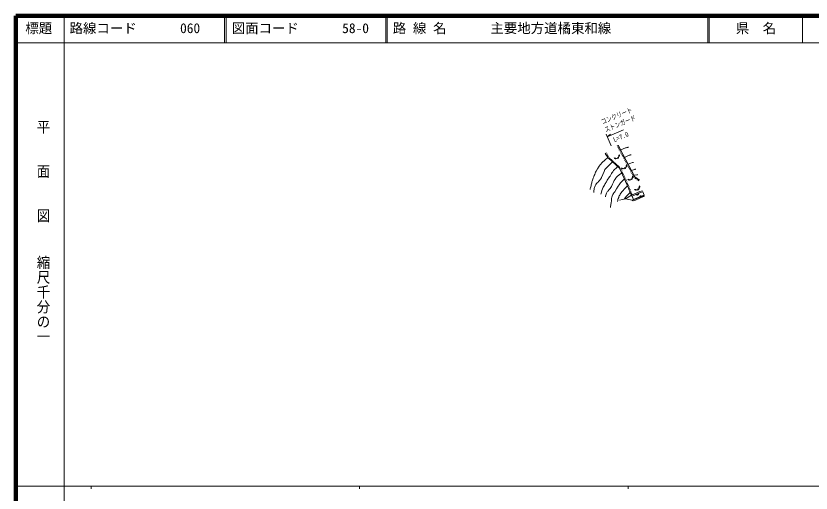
# Model space of a CAD drawing. Units: millimetres on the paper, with parts at other scales. Extents: x 40 to 680, y 20 to 380.
# Drawn here: x 40 to 336.2, y 202.4 to 380 of the extents above; entities that cross this region are included whole.
import ezdxf
from ezdxf.enums import TextEntityAlignment as Align

# ---------------------------------------------------------------- set-up
doc = ezdxf.new("R2010")
doc.units = ezdxf.units.MM
for name, color, linetype, lineweight in [('M-BGD', 7, 'Continuous', 13), ('M-BGD-EXST', 7, 'Continuous', 13), ('M-STR-HTXT', 7, 'Continuous', 13), ('M-STR-STR3', 7, 'Continuous', 13), ('M-TTL', 2, 'Continuous', 140), ('M-TTL-BAND', 7, 'Continuous', 13), ('M-TTL-LINE', 7, 'Continuous', 13)]:
    doc.layers.add(name, color=color, linetype=linetype, lineweight=lineweight)
doc.layers.add('M-TTL-TXT', color=7, linetype='Continuous')
doc.styles.add('@ＭＳ ゴシック', font='')
doc.styles.add('ＭＳ ゴシック', font='')
doc.styles.get('@ＭＳ ゴシック').set_extended_font_data('@MS Gothic')
doc.styles.get('ＭＳ ゴシック').set_extended_font_data('MS Gothic')

msp = doc.modelspace()

# ---------------------------------------------------------------- linework, layer by layer
at = {"layer": 'M-BGD'}
for p, q in [((264.362, 331.738), (263.92, 331.505)), ((259.487, 328.819), (259.909, 329.088)), ((264.596, 331.296), (264.154, 331.063)), ((264.829, 330.854), (264.387, 330.621)), ((265.063, 330.412), (264.621, 330.178)), ((265.296, 329.97), (264.854, 329.736)), ((265.53, 329.528), (265.088, 329.294)), ((265.764, 329.086), (265.321, 328.852)), ((259.756, 328.397), (260.178, 328.666)), ((260.024, 327.976), (260.446, 328.244)), ((260.293, 327.554), (260.714, 327.822)), ((260.561, 327.132), (260.572, 327.144)), ((260.933, 326.798), (261.268, 327.169)), ((261.304, 326.463), (261.639, 326.834)), ((261.676, 326.128), (262.011, 326.5)), ((262.047, 325.794), (262.382, 326.165)), ((262.419, 325.459), (262.753, 325.83)), ((263.445, 327.053), (263.086, 327.162)), ((264.256, 327.343), (263.946, 327.131)), ((264.589, 328.15), (264.531, 327.78)), ((265.997, 328.644), (265.555, 328.41)), ((266.232, 328.202), (265.79, 327.967)), ((266.467, 327.761), (266.025, 327.526)), ((266.702, 327.319), (266.26, 327.084)), ((266.937, 326.878), (266.495, 326.643)), ((267.172, 326.437), (266.73, 326.202)), ((267.407, 325.995), (266.965, 325.76)), ((262.79, 325.124), (263.125, 325.496)), ((263.162, 324.789), (263.496, 325.161)), ((263.533, 324.455), (263.868, 324.826)), ((263.904, 324.12), (264.239, 324.491)), ((264.276, 323.785), (264.611, 324.157)), ((264.647, 323.451), (264.982, 323.822)), ((264.918, 323.042), (265.373, 323.25)), ((266.169, 323.256), (265.81, 323.364)), ((266.979, 323.545), (266.67, 323.333)), ((267.642, 325.554), (267.2, 325.319)), ((267.313, 324.353), (267.255, 323.982)), ((267.877, 325.113), (267.435, 324.878)), ((268.112, 324.671), (267.67, 324.436)), ((268.347, 324.23), (267.905, 323.995)), ((268.582, 323.789), (268.14, 323.554)), ((268.817, 323.347), (268.375, 323.112)), ((269.052, 322.906), (268.61, 322.671)), ((265.126, 322.587), (265.581, 322.796)), ((265.334, 322.133), (265.789, 322.341)), ((265.543, 321.678), (265.997, 321.886)), ((265.751, 321.224), (266.205, 321.432)), ((265.959, 320.769), (266.413, 320.977)), ((266.167, 320.314), (266.622, 320.522)), ((266.375, 319.86), (266.83, 320.068)), ((269.287, 322.465), (268.845, 322.23)), ((269.522, 322.023), (269.08, 321.788)), ((269.757, 321.582), (269.315, 321.347)), ((269.992, 321.141), (269.55, 320.906)), ((269.64, 320.209), (269.582, 319.838)), ((270.227, 320.699), (269.785, 320.464)), ((270.462, 320.258), (270.02, 320.023)), ((270.205, 320.762), (271.257, 320.896)), ((270.799, 319.908), (270.512, 319.498)), ((266.583, 319.405), (267.038, 319.613)), ((266.791, 318.95), (267.246, 319.158)), ((266.999, 318.496), (267.454, 318.704)), ((267.207, 318.041), (267.662, 318.249)), ((267.416, 317.586), (267.87, 317.795)), ((267.624, 317.132), (268.078, 317.34)), ((268.496, 319.111), (268.137, 319.22)), ((269.307, 319.401), (268.997, 319.189)), ((271.209, 319.62), (270.921, 319.211)), ((271.618, 319.333), (271.33, 318.924)), ((272.027, 319.045), (271.739, 318.636)), ((268.707, 314.189), (267.167, 312.613)), ((267.832, 316.677), (268.286, 316.885)), ((268.04, 316.223), (268.495, 316.431)), ((268.234, 315.763), (268.713, 315.909)), ((268.38, 315.285), (268.859, 315.431)), ((268.527, 314.806), (269.005, 314.952)), ((268.673, 314.328), (269.151, 314.474)), ((268.889, 313.883), (269.307, 314.159)), ((270.969, 315.347), (270.61, 315.455)), ((271.779, 315.636), (271.47, 315.424)), ((272.112, 316.444), (272.054, 316.073)), ((267.1, 311.875), (264.806, 311.482)), ((269.165, 313.466), (269.582, 313.741)), ((270.077, 311.503), (269.522, 311.172))]:
    msp.add_line(p, q, dxfattribs=at)
for points in [[(264.3, 331.856), (266.076, 328.494), (270.558, 320.077), (272.22, 318.91)], [(269.309, 313.247), (268.738, 314.112), (268.203, 315.867), (264.79, 323.322), (260.56, 327.134), (259.479, 328.833)], [(265.245, 330.12), (266.187, 330.535), (267.08, 330.893), (267.311, 330.953), (267.593, 331.001), (267.624, 331.004)], [(260.422, 327.283), (259.361, 326.372), (258.325, 325.436), (258.141, 325.245), (257.921, 324.997), (257.595, 324.584), (257.254, 324.1), (256.661, 323.147), (256.092, 322.179)], [(266.683, 327.366), (267.621, 327.8), (268.5, 328.172), (268.629, 328.209)], [(262.194, 325.663), (261.048, 324.575), (259.932, 323.463), (259.68, 323.162), (259.402, 322.783), (259.223, 322.489), (259.039, 322.119), (258.595, 320.951), (258.115, 319.801), (258.048, 319.68), (257.977, 319.562), (257.824, 319.33), (257.655, 319.098)], [(264.085, 323.809), (263.53, 323.35), (262.997, 322.868), (262.977, 322.847), (262.625, 322.453), (262.271, 322.01), (262.029, 321.672), (261.802, 321.324), (261.551, 320.877), (261.328, 320.414)], [(268.016, 324.84), (269.049, 325.203), (269.642, 325.39)], [(269.258, 322.525), (270.371, 322.855), (270.537, 322.898)], [(265.563, 321.513), (264.725, 320.875), (263.914, 320.21), (263.775, 320.069), (263.61, 319.883), (263.387, 319.591), (263.137, 319.206), (262.871, 318.722), (262.59, 318.138), (262.244, 317.375), (261.833, 316.545), (261.599, 316.149), (261.337, 315.771), (261.01, 315.369), (260.601, 314.925)], [(266.575, 319.214), (265.824, 318.47), (265.097, 317.705), (265.038, 317.635), (264.951, 317.528), (264.624, 317.085), (264.322, 316.624), (263.715, 315.605), (263.039, 314.54), (262.9, 314.349)], [(267.746, 316.788), (267.147, 316.197), (266.546, 315.562), (266.121, 315.032), (265.72, 314.482), (265.114, 313.613)], [(270.077, 311.503), (273.135, 312.85), (274.038, 313.157)], [(270.206, 311.21), (273.251, 312.552), (274.146, 312.856)]]:
    msp.add_lwpolyline(points, dxfattribs=at)
for centre, start, end in [((263.338, 327.347), 191.24908, 315.1041), ((263.96, 327.443), 242.51541, 6.37045), ((264.313, 328.004), 289.19037, 53.04544), ((266.062, 323.549), 191.24908, 315.1041), ((266.683, 323.646), 242.51541, 6.37045), ((267.037, 324.206), 289.19037, 53.04544), ((269.364, 320.062), 289.19037, 53.04544), ((268.389, 319.405), 191.24908, 315.1041), ((269.011, 319.501), 242.51541, 6.37045), ((270.862, 315.64), 191.24908, 315.1041), ((271.483, 315.737), 242.51541, 6.37045), ((271.836, 316.297), 289.19037, 53.04544)]:
    msp.add_arc(centre, 0.531, start, end, dxfattribs=at)
for points, knots in [([(267.624, 331.004), (267.713, 331.031), (267.801, 331.059), (267.891, 331.079), (267.97, 331.097), (268.05, 331.108), (268.13, 331.119)], [0, 0, 0, 0, 1, 1, 1, 2, 2, 2, 2]), ([(268.629, 328.209), (268.694, 328.231), (268.76, 328.254), (268.827, 328.27), (268.919, 328.292), (269.012, 328.301), (269.106, 328.31)], [0, 0, 0, 0, 1, 1, 1, 2, 2, 2, 2]), ([(269.642, 325.39), (269.722, 325.414), (269.803, 325.438), (269.883, 325.461), (269.93, 325.474), (269.976, 325.488), (270.023, 325.501)], [0, 0, 0, 0, 1, 1, 1, 2, 2, 2, 2]), ([(270.537, 322.898), (270.601, 322.915), (270.665, 322.933), (270.729, 322.948), (270.789, 322.962), (270.848, 322.974), (270.908, 322.986)], [0, 0, 0, 0, 1, 1, 1, 2, 2, 2, 2]), ([(256.092, 322.179), (255.871, 321.671), (255.651, 321.162), (255.423, 320.657), (255.267, 320.311), (255.107, 319.966), (254.975, 319.611), (254.88, 319.357), (254.799, 319.099), (254.725, 318.839), (254.604, 318.41), (254.504, 317.977), (254.402, 317.544), (254.337, 317.269), (254.272, 316.995), (254.203, 316.722), (254.087, 316.271), (253.958, 315.824), (253.829, 315.377)], [0, 0, 0, 0, 1, 1, 1, 2, 2, 2, 3, 3, 3, 4, 4, 4, 5, 5, 5, 6, 6, 6, 6]), ([(261.328, 320.414), (261.146, 320.179), (260.964, 319.944), (260.793, 319.701), (260.606, 319.435), (260.433, 319.16), (260.27, 318.879), (260.04, 318.484), (259.83, 318.078), (259.598, 317.684), (259.314, 317.202), (258.999, 316.736), (258.751, 316.239), (258.354, 315.445), (258.129, 314.572), (257.904, 313.699)], [0, 0, 0, 0, 1, 1, 1, 2, 2, 2, 3, 3, 3, 4, 4, 4, 5, 5, 5, 5]), ([(271.257, 320.896), (271.303, 320.897), (271.35, 320.898), (271.397, 320.902), (271.44, 320.905), (271.484, 320.911), (271.527, 320.917)], [0, 0, 0, 0, 1, 1, 1, 2, 2, 2, 2]), ([(257.655, 319.098), (257.382, 318.757), (257.108, 318.416), (256.803, 318.096), (256.465, 317.743), (256.089, 317.415), (255.838, 317.007), (255.611, 316.636), (255.487, 316.198), (255.402, 315.761), (255.304, 315.252), (255.26, 314.744), (255.216, 314.236)], [0, 0, 0, 0, 1, 1, 1, 2, 2, 2, 3, 3, 3, 4, 4, 4, 4]), ([(260.601, 314.925), (260.369, 314.635), (260.137, 314.346), (259.978, 314.018), (259.869, 313.792), (259.794, 313.547), (259.729, 313.302), (259.672, 313.085), (259.623, 312.866), (259.574, 312.648)], [0, 0, 0, 0, 1, 1, 1, 2, 2, 2, 3, 3, 3, 3]), ([(262.9, 314.349), (262.784, 314.198), (262.668, 314.046), (262.565, 313.887), (262.437, 313.689), (262.328, 313.48), (262.23, 313.265), (262.122, 313.027), (262.026, 312.783), (261.959, 312.532), (261.879, 312.23), (261.834, 311.919), (261.816, 311.607), (261.803, 311.389), (261.805, 311.17), (261.784, 310.954), (261.765, 310.751), (261.727, 310.549), (261.688, 310.348)], [0, 0, 0, 0, 1, 1, 1, 2, 2, 2, 3, 3, 3, 4, 4, 4, 5, 5, 5, 6, 6, 6, 6]), ([(265.114, 313.613), (264.976, 313.423), (264.838, 313.233), (264.737, 313.024), (264.639, 312.821), (264.576, 312.601), (264.498, 312.387), (264.408, 312.139), (264.297, 311.9), (264.219, 311.65), (264.147, 311.417), (264.104, 311.175), (264.06, 310.932)], [0, 0, 0, 0, 1, 1, 1, 2, 2, 2, 3, 3, 3, 4, 4, 4, 4]), ([(267.167, 312.613), (267.043, 312.444), (266.92, 312.276), (266.794, 312.109), (266.711, 312.001), (266.628, 311.893), (266.545, 311.785)], [0, 0, 0, 0, 1, 1, 1, 2, 2, 2, 2]), ([(261.688, 310.348), (261.634, 310.106), (261.58, 309.863), (261.55, 309.618), (261.514, 309.328), (261.512, 309.034), (261.51, 308.741)], [0, 0, 0, 0, 1, 1, 1, 2, 2, 2, 2])]:
    msp.add_open_spline(points, degree=3, knots=knots, dxfattribs=at)
at = {"layer": 'M-BGD-EXST'}
for p, q in [((272.35, 312.724), (272.771, 312.91)), ((272.737, 312.938), (272.353, 312.769)), ((272.364, 312.818), (272.693, 312.963)), ((272.641, 312.983), (272.384, 312.87)), ((272.427, 312.922), (272.574, 312.986))]:
    msp.add_line(p, q, dxfattribs=at)
for points in [[(269.471, 312.881), (272.588, 314.254), (273.529, 314.574), (273.983, 313.309), (273.076, 313), (270.013, 311.651)], [(272.348, 312.679), (272.342, 312.742), (272.35, 312.8), (272.375, 312.866), (272.409, 312.914), (272.456, 312.956), (272.529, 312.989), (272.592, 312.994), (272.65, 312.987), (272.716, 312.962), (272.763, 312.928), (272.806, 312.881)]]:
    msp.add_lwpolyline(points, close=True, dxfattribs=at)
msp.add_lwpolyline([(273.983, 313.309), (273.076, 313), (270.013, 311.651), (269.471, 312.881)], dxfattribs=at)
at = {"layer": 'M-STR-HTXT'}
for p, q in [((261.657, 331.593), (259.84, 335.948)), ((260.225, 335.025), (266.332, 337.572)), ((260.225, 335.025), (261.448, 335.99))]:
    msp.add_line(p, q, dxfattribs=at)
at = {"layer": 'M-STR-STR3'}
for p, q in [((269.309, 313.247), (267.1, 311.875)), ((267.1, 311.875), (269.555, 311.449)), ((270.013, 311.651), (269.309, 313.247)), ((270.013, 311.651), (269.555, 311.449)), ((271.087, 313.527), (271.929, 313.898)), ((271.935, 313.835), (271.13, 313.48)), ((271.172, 313.433), (271.941, 313.772)), ((271.91, 313.693), (271.251, 313.403)), ((271.33, 313.372), (271.879, 313.614)), ((271.812, 313.519), (271.446, 313.357))]:
    msp.add_line(p, q, dxfattribs=at)
for points in [[(269.309, 313.247), (272.443, 314.627), (273.393, 314.95)], [(269.471, 312.881), (272.588, 314.254), (273.529, 314.574)], [(269.471, 312.881), (272.588, 314.254), (273.529, 314.574)], [(270.013, 311.651), (273.076, 313), (273.983, 313.309)]]:
    msp.add_lwpolyline(points, dxfattribs=at)
msp.add_lwpolyline([(271.942, 313.969), (271.953, 313.843), (271.939, 313.727), (271.888, 313.596), (271.82, 313.5), (271.727, 313.415), (271.58, 313.351), (271.454, 313.339), (271.338, 313.354), (271.207, 313.405), (271.111, 313.472), (271.026, 313.566)], close=True, dxfattribs=at)
at = {"layer": 'M-TTL'}
for p, q in [((40, 380), (40, 20)), ((680, 380), (40, 380))]:
    msp.add_line(p, q, dxfattribs=at)
at = {"layer": 'M-TTL-BAND'}
for p, q in [((58, 370), (58, 20)), ((40, 205), (579, 205)), ((68, 205), (68, 204)), ((168, 205), (168, 204)), ((268, 205), (268, 204))]:
    msp.add_line(p, q, dxfattribs=at)
at = {"layer": 'M-TTL-LINE'}
for p, q in [((58, 380), (58, 370)), ((117.75, 380), (117.75, 370)), ((118.25, 380), (118.25, 370)), ((177.75, 380), (177.75, 370)), ((178.25, 380), (178.25, 370)), ((297.75, 380), (297.75, 370)), ((298.25, 380), (298.25, 370)), ((333, 380), (333, 370)), ((40, 370), (680, 370))]:
    msp.add_line(p, q, dxfattribs=at)

# ---------------------------------------------------------------- texts
at = {"layer": 'M-STR-HTXT', "style": 'ＭＳ ゴシック', "width": 0.8}
for s, p in [('コンクリート', (258.613, 339.095)), ('ストンガード', (259.913, 336.169)), ('L=7.0', (263.105, 332.475))]:
    msp.add_text(s, height=1.833, rotation=22.6, dxfattribs=at).set_placement(p, align=Align.BOTTOM_LEFT)
at = {"layer": 'M-TTL-BAND', "style": '@ＭＳ ゴシック', "width": 1.1}
for s, p in [('平\u3000\u3000面\u3000\u3000図', (47.277, 341.475)), ('縮尺千分の一', (47.277, 291.03))]:
    msp.add_text(s, height=3.666, rotation=270, dxfattribs=at).set_placement(p, align=Align.BOTTOM_LEFT)
at = {"layer": 'M-TTL-TXT', "style": 'ＭＳ ゴシック'}
for s, p in [('標題', (43.5, 372.5)), ('路線コード', (60, 372.5)), ('060', (101.142, 372.5)), ('図面コード', (120.38, 372.5)), ('58-0', (161.521, 372.5)), ('路 線 名', (180.38, 372.5)), ('主要地方道橘東和線', (216.734, 372.5)), ('県\u3000名', (308.125, 372.5))]:
    msp.add_text(s, height=3.666, dxfattribs=at).set_placement(p, align=Align.BOTTOM_LEFT)

doc.saveas('drawing.dxf')
